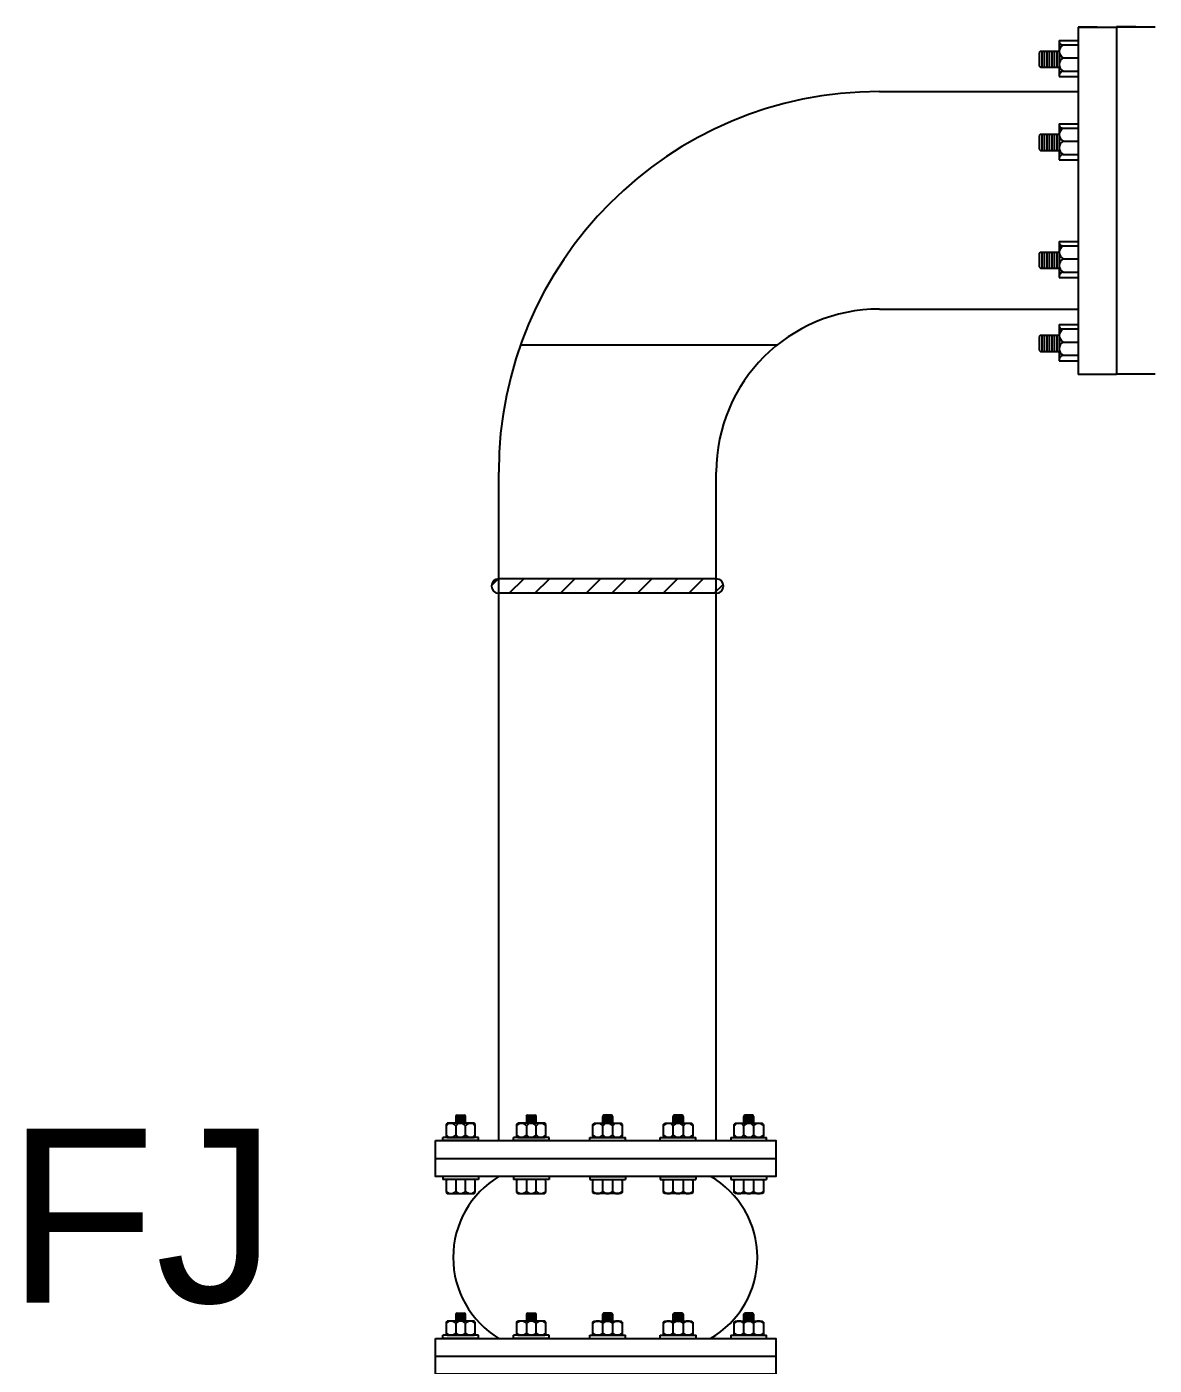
# Model space of a CAD drawing. Header units: inches. Extents: x 51172 to 63334, y -27893 to -10796.
# Drawn here: x 52227 to 53004, y -15551 to -14628 of the extents above; entities that cross this region are included whole.
import ezdxf

# ---------------------------------------------------------------- set-up
doc = ezdxf.new("R2010")
doc.units = ezdxf.units.IN
doc.header["$MEASUREMENT"] = 0
doc.styles.get("Standard").update_dxf_attribs({"font": 'arial.ttf'})

msp = doc.modelspace()

# ---------------------------------------------------------------- linework, layer by layer
for p, q in [((52951.43, -14628.67), (52964.73, -14628.67)), ((52951.43, -14628.67), (52951.43, -14868.2)), ((52964.73, -14628.67), (52951.43, -14628.67)), ((52964.73, -14628.67), (52978.04, -14628.67)), ((52991.35, -14628.49), (52978.04, -14628.49)), ((52978.04, -14628.49), (52991.35, -14628.49)), ((52978.04, -14628.49), (52978.04, -14868.02)), ((52991.35, -14628.49), (53004.66, -14628.49)), ((52925.58, -14645.27), (52924.72, -14646.13)), ((52924.72, -14646.13), (52924.72, -14655.58)), ((52925.58, -14645.27), (52938.55, -14645.27)), ((52926.44, -14645.27), (52926.44, -14656.44)), ((52926.44, -14645.27), (52926.44, -14656.44)), ((52928.15, -14645.27), (52928.15, -14656.44)), ((52928.15, -14645.27), (52928.15, -14656.44)), ((52928.15, -14645.27), (52928.15, -14656.44)), ((52929.87, -14645.27), (52929.87, -14656.44)), ((52931.59, -14645.27), (52931.59, -14656.44)), ((52933.3, -14645.27), (52933.3, -14656.44)), ((52935.02, -14645.27), (52935.02, -14656.44)), ((52936.74, -14645.27), (52936.74, -14656.44)), ((52938.55, -14637.95), (52951.43, -14637.95)), ((52938.55, -14637.95), (52938.55, -14662.84)), ((52941.16, -14640.93), (52951.43, -14640.93)), ((52924.72, -14655.58), (52925.58, -14656.44)), ((52941.16, -14650), (52951.43, -14650)), ((52925.58, -14656.44), (52938.55, -14656.44)), ((52938.55, -14662.84), (52951.43, -14662.84)), ((52941.16, -14659.08), (52951.43, -14659.08)), ((52814.45, -14673.13), (52951.43, -14673.13)), ((52938.55, -14695.33), (52951.43, -14695.33)), ((52938.55, -14695.33), (52938.55, -14720.23)), ((52941.16, -14698.31), (52951.43, -14698.31)), ((52925.58, -14702.65), (52924.72, -14703.51)), ((52924.72, -14703.51), (52924.72, -14712.97)), ((52925.58, -14702.65), (52938.55, -14702.65)), ((52926.44, -14702.65), (52926.44, -14713.83)), ((52926.44, -14702.65), (52926.44, -14713.83)), ((52928.15, -14702.65), (52928.15, -14713.83)), ((52928.15, -14702.65), (52928.15, -14713.83)), ((52928.15, -14702.65), (52928.15, -14713.83)), ((52929.87, -14702.65), (52929.87, -14713.83)), ((52931.59, -14702.65), (52931.59, -14713.83)), ((52933.3, -14702.65), (52933.3, -14713.83)), ((52935.02, -14702.65), (52935.02, -14713.83)), ((52936.74, -14702.65), (52936.74, -14713.83)), ((52941.16, -14707.39), (52951.43, -14707.39)), ((52924.72, -14712.97), (52925.58, -14713.83)), ((52925.58, -14713.83), (52938.55, -14713.83)), ((52941.16, -14716.47), (52951.43, -14716.47)), ((52938.55, -14720.23), (52951.43, -14720.23)), ((52925.58, -14783.8), (52924.72, -14784.66)), ((52924.72, -14784.66), (52924.72, -14794.12)), ((52925.58, -14783.8), (52938.55, -14783.8)), ((52926.44, -14783.8), (52926.44, -14794.98)), ((52926.44, -14783.8), (52926.44, -14794.98)), ((52928.15, -14783.8), (52928.15, -14794.98)), ((52928.15, -14783.8), (52928.15, -14794.98)), ((52928.15, -14783.8), (52928.15, -14794.98)), ((52929.87, -14783.8), (52929.87, -14794.98)), ((52931.59, -14783.8), (52931.59, -14794.98)), ((52933.3, -14783.8), (52933.3, -14794.98)), ((52935.02, -14783.8), (52935.02, -14794.98)), ((52936.74, -14783.8), (52936.74, -14794.98)), ((52938.55, -14776.49), (52951.43, -14776.49)), ((52938.55, -14776.49), (52938.55, -14801.38)), ((52941.16, -14779.46), (52951.43, -14779.46)), ((52941.16, -14788.54), (52951.43, -14788.54)), ((52924.72, -14794.12), (52925.58, -14794.98)), ((52925.58, -14794.98), (52938.55, -14794.98)), ((52938.55, -14801.38), (52951.43, -14801.38)), ((52941.16, -14797.62), (52951.43, -14797.62)), ((52814.45, -14823.13), (52951.43, -14823.13)), ((52938.55, -14833.87), (52951.43, -14833.87)), ((52938.55, -14833.87), (52938.55, -14858.76)), ((52941.16, -14836.84), (52951.43, -14836.84)), ((52743.74, -14848.13), (52566.96, -14848.13)), ((52925.58, -14841.18), (52924.72, -14842.04)), ((52924.72, -14842.04), (52924.72, -14851.5)), ((52925.58, -14841.18), (52938.55, -14841.18)), ((52926.44, -14841.18), (52926.44, -14852.36)), ((52926.44, -14841.18), (52926.44, -14852.36)), ((52928.15, -14841.18), (52928.15, -14852.36)), ((52928.15, -14841.18), (52928.15, -14852.36)), ((52928.15, -14841.18), (52928.15, -14852.36)), ((52929.87, -14841.18), (52929.87, -14852.36)), ((52931.59, -14841.18), (52931.59, -14852.36)), ((52933.3, -14841.18), (52933.3, -14852.36)), ((52935.02, -14841.18), (52935.02, -14852.36)), ((52936.74, -14841.18), (52936.74, -14852.36)), ((52941.16, -14845.92), (52951.43, -14845.92)), ((52924.72, -14851.5), (52925.58, -14852.36)), ((52925.58, -14852.36), (52938.55, -14852.36)), ((52941.16, -14855), (52951.43, -14855)), ((52938.55, -14858.76), (52951.43, -14858.76)), ((52978.04, -14867.84), (52991.35, -14867.84)), ((52991.35, -14867.84), (53004.66, -14867.84)), ((52951.43, -14868.02), (52964.73, -14868.02)), ((52964.73, -14868.02), (52978.04, -14868.02)), ((52551.95, -14943.13), (52551.95, -14935.63)), ((52701.95, -14943.13), (52701.95, -14935.63)), ((52551.95, -15396.5), (52551.95, -14943.13)), ((52701.95, -15396.5), (52701.95, -14943.13)), ((52701.95, -15009.13), (52551.95, -15009.13)), ((52701.95, -15019.13), (52551.95, -15019.13)), ((52712.07, -15394.27), (52712.07, -15396.5)), ((52712.08, -15530.68), (52712.08, -15532.9))]:
    msp.add_line(p, q)
at = {"linetype": 'Continuous'}
for p, q in [((52546.97, -15013.7), (52551.52, -15009.15)), ((52559.22, -15019.13), (52569.22, -15009.13)), ((52576.9, -15019.13), (52586.9, -15009.13)), ((52594.57, -15019.13), (52604.57, -15009.13)), ((52612.25, -15019.13), (52622.25, -15009.13)), ((52629.93, -15019.13), (52639.93, -15009.13)), ((52647.61, -15019.13), (52657.61, -15009.13)), ((52665.28, -15019.13), (52675.28, -15009.13)), ((52682.96, -15019.13), (52692.96, -15009.13)), ((52700.64, -15019.13), (52706.81, -15012.96)), ((52515.63, -15385.4), (52516.43, -15384.59)), ((52534.99, -15384.59), (52516.43, -15384.59)), ((52522.35, -15379.78), (52522.35, -15384.59)), ((52523.16, -15378.97), (52528.27, -15378.97)), ((52529.08, -15384.59), (52529.08, -15379.78)), ((52535.8, -15385.4), (52534.99, -15384.59)), ((52564.29, -15385.4), (52565.1, -15384.59)), ((52583.66, -15384.59), (52565.1, -15384.59)), ((52571.02, -15379.78), (52571.02, -15384.59)), ((52571.82, -15378.97), (52576.94, -15378.97)), ((52577.74, -15384.59), (52577.74, -15379.78)), ((52584.47, -15385.4), (52583.66, -15384.59)), ((52616.96, -15385.4), (52617.77, -15384.59)), ((52617.77, -15384.59), (52636.32, -15384.59)), ((52623.68, -15384.59), (52623.68, -15379.78)), ((52629.6, -15378.97), (52624.49, -15378.97)), ((52630.41, -15379.78), (52630.41, -15384.59)), ((52637.13, -15385.4), (52636.32, -15384.59)), ((52665.63, -15385.4), (52666.43, -15384.59)), ((52666.43, -15384.59), (52684.99, -15384.59)), ((52672.35, -15384.59), (52672.35, -15379.78)), ((52678.27, -15378.97), (52673.16, -15378.97)), ((52679.07, -15379.78), (52679.07, -15384.59)), ((52685.8, -15385.4), (52684.99, -15384.59)), ((52714.29, -15385.4), (52715.1, -15384.59)), ((52715.1, -15384.59), (52733.66, -15384.59)), ((52721.02, -15384.59), (52721.02, -15379.78)), ((52726.93, -15378.97), (52721.82, -15378.97)), ((52727.74, -15379.78), (52727.74, -15384.59)), ((52734.46, -15385.4), (52733.66, -15384.59)), ((52515.63, -15385.4), (52515.63, -15393.47)), ((52515.63, -15393.47), (52516.43, -15394.27)), ((52522.35, -15386.2), (52522.35, -15392.64)), ((52529.08, -15392.64), (52529.08, -15386.2)), ((52534.99, -15394.27), (52535.8, -15393.47)), ((52535.8, -15393.47), (52535.8, -15385.4)), ((52564.29, -15385.4), (52564.29, -15393.47)), ((52564.29, -15393.47), (52565.1, -15394.27)), ((52571.02, -15386.2), (52571.02, -15392.64)), ((52577.74, -15392.64), (52577.74, -15386.2)), ((52583.66, -15394.27), (52584.47, -15393.47)), ((52584.47, -15393.47), (52584.47, -15385.4)), ((52616.96, -15393.47), (52616.96, -15385.4)), ((52617.77, -15394.27), (52616.96, -15393.47)), ((52623.68, -15392.64), (52623.68, -15386.2)), ((52630.41, -15386.2), (52630.41, -15392.64)), ((52637.13, -15393.47), (52636.32, -15394.27)), ((52637.13, -15385.4), (52637.13, -15393.47)), ((52665.63, -15393.47), (52665.63, -15385.4)), ((52666.43, -15394.27), (52665.63, -15393.47)), ((52672.35, -15392.64), (52672.35, -15386.2)), ((52679.07, -15386.2), (52679.07, -15392.64)), ((52685.8, -15393.47), (52684.99, -15394.27)), ((52685.8, -15385.4), (52685.8, -15393.47)), ((52714.29, -15393.47), (52714.29, -15385.4)), ((52715.1, -15394.27), (52714.29, -15393.47)), ((52721.02, -15392.64), (52721.02, -15386.2)), ((52727.74, -15386.2), (52727.74, -15392.64)), ((52734.46, -15393.47), (52733.66, -15394.27)), ((52734.46, -15385.4), (52734.46, -15393.47)), ((52538.02, -15394.27), (52513.41, -15394.27)), ((52513.41, -15396.5), (52513.41, -15394.27)), ((52538.02, -15396.5), (52513.41, -15396.5)), ((52516.43, -15394.27), (52534.99, -15394.27)), ((52538.02, -15396.5), (52538.02, -15394.27)), ((52562.08, -15396.5), (52562.08, -15394.27)), ((52586.68, -15394.27), (52562.08, -15394.27)), ((52586.68, -15396.5), (52562.08, -15396.5)), ((52565.1, -15394.27), (52583.66, -15394.27)), ((52586.68, -15396.5), (52586.68, -15394.27)), ((52614.74, -15394.27), (52639.35, -15394.27)), ((52614.74, -15396.5), (52614.74, -15394.27)), ((52614.74, -15396.5), (52639.35, -15396.5)), ((52636.32, -15394.27), (52617.77, -15394.27)), ((52639.35, -15396.5), (52639.35, -15394.27)), ((52663.41, -15396.5), (52663.41, -15394.27)), ((52663.41, -15394.27), (52688.01, -15394.27)), ((52663.41, -15396.5), (52688.01, -15396.5)), ((52684.99, -15394.27), (52666.43, -15394.27)), ((52688.01, -15396.5), (52688.01, -15394.27)), ((52712.07, -15394.27), (52736.68, -15394.27)), ((52733.66, -15394.27), (52715.1, -15394.27)), ((52736.68, -15396.5), (52736.68, -15394.27)), ((52508.31, -15408.82), (52743.12, -15408.82)), ((52538.02, -15421.15), (52513.41, -15421.15)), ((52513.41, -15421.15), (52513.41, -15423.37)), ((52538.02, -15421.15), (52538.02, -15423.37)), ((52562.08, -15421.15), (52562.08, -15423.37)), ((52586.68, -15421.15), (52562.08, -15421.15)), ((52586.68, -15421.15), (52586.68, -15423.37)), ((52614.74, -15421.15), (52639.35, -15421.15)), ((52614.74, -15421.15), (52614.74, -15423.37)), ((52639.35, -15421.15), (52639.35, -15423.37)), ((52663.41, -15421.15), (52663.41, -15423.37)), ((52663.41, -15421.15), (52688.01, -15421.15)), ((52688.01, -15421.15), (52688.01, -15423.37)), ((52712.07, -15421.15), (52712.07, -15423.37)), ((52736.68, -15421.15), (52736.68, -15423.37)), ((52538.02, -15423.37), (52513.41, -15423.37)), ((52515.63, -15424.18), (52516.44, -15423.37)), ((52515.63, -15424.18), (52515.63, -15432.24)), ((52522.35, -15423.37), (52522.35, -15431.42)), ((52529.07, -15431.42), (52529.07, -15423.37)), ((52535.79, -15424.18), (52534.99, -15423.37)), ((52535.79, -15432.24), (52535.79, -15424.18)), ((52586.68, -15423.37), (52562.08, -15423.37)), ((52564.3, -15424.18), (52565.11, -15423.37)), ((52564.3, -15424.18), (52564.3, -15432.24)), ((52571.02, -15423.37), (52571.02, -15431.42)), ((52577.74, -15431.42), (52577.74, -15423.37)), ((52584.46, -15424.18), (52583.65, -15423.37)), ((52584.46, -15432.24), (52584.46, -15424.18)), ((52614.74, -15423.37), (52639.35, -15423.37)), ((52616.96, -15424.18), (52617.77, -15423.37)), ((52616.96, -15432.24), (52616.96, -15424.18)), ((52623.68, -15431.42), (52623.68, -15423.37)), ((52630.4, -15423.37), (52630.4, -15431.42)), ((52637.13, -15424.18), (52636.32, -15423.37)), ((52637.13, -15424.18), (52637.13, -15432.24)), ((52663.41, -15423.37), (52688.01, -15423.37)), ((52665.63, -15424.18), (52666.44, -15423.37)), ((52665.63, -15432.24), (52665.63, -15424.18)), ((52672.35, -15431.42), (52672.35, -15423.37)), ((52679.07, -15423.37), (52679.07, -15431.42)), ((52685.79, -15424.18), (52684.99, -15423.37)), ((52685.79, -15424.18), (52685.79, -15432.24)), ((52712.07, -15423.37), (52736.68, -15423.37)), ((52714.3, -15424.18), (52715.1, -15423.37)), ((52714.3, -15432.24), (52714.3, -15424.18)), ((52721.02, -15431.42), (52721.02, -15423.37)), ((52727.74, -15423.37), (52727.74, -15431.42)), ((52734.46, -15424.18), (52733.65, -15423.37)), ((52734.46, -15424.18), (52734.46, -15432.24)), ((52515.63, -15432.24), (52516.44, -15433.05)), ((52516.44, -15433.05), (52534.99, -15433.05)), ((52534.99, -15433.05), (52535.79, -15432.24)), ((52564.3, -15432.24), (52565.11, -15433.05)), ((52565.11, -15433.05), (52583.65, -15433.05)), ((52583.65, -15433.05), (52584.46, -15432.24)), ((52617.77, -15433.05), (52616.96, -15432.24)), ((52636.32, -15433.05), (52617.77, -15433.05)), ((52637.13, -15432.24), (52636.32, -15433.05)), ((52666.44, -15433.05), (52665.63, -15432.24)), ((52684.99, -15433.05), (52666.44, -15433.05)), ((52685.79, -15432.24), (52684.99, -15433.05)), ((52715.1, -15433.05), (52714.3, -15432.24)), ((52733.65, -15433.05), (52715.1, -15433.05)), ((52734.46, -15432.24), (52733.65, -15433.05)), ((52515.63, -15521.8), (52516.44, -15520.99)), ((52515.63, -15521.8), (52515.63, -15529.87)), ((52535, -15520.99), (52516.44, -15520.99)), ((52522.35, -15516.18), (52522.35, -15520.99)), ((52522.35, -15522.6), (52522.35, -15529.04)), ((52523.16, -15515.38), (52528.27, -15515.38)), ((52529.08, -15520.99), (52529.08, -15516.18)), ((52529.08, -15529.04), (52529.08, -15522.6)), ((52535.8, -15521.8), (52535, -15520.99)), ((52535.8, -15529.87), (52535.8, -15521.8)), ((52564.3, -15521.8), (52565.11, -15520.99)), ((52564.3, -15521.8), (52564.3, -15529.87)), ((52583.66, -15520.99), (52565.11, -15520.99)), ((52571.02, -15516.18), (52571.02, -15520.99)), ((52571.02, -15522.6), (52571.02, -15529.04)), ((52571.83, -15515.38), (52576.94, -15515.38)), ((52577.75, -15520.99), (52577.75, -15516.18)), ((52577.75, -15529.04), (52577.75, -15522.6)), ((52584.47, -15521.8), (52583.66, -15520.99)), ((52584.47, -15529.87), (52584.47, -15521.8)), ((52616.96, -15521.8), (52617.77, -15520.99)), ((52616.96, -15529.87), (52616.96, -15521.8)), ((52617.77, -15520.99), (52636.33, -15520.99)), ((52623.69, -15520.99), (52623.69, -15516.18)), ((52623.69, -15529.04), (52623.69, -15522.6)), ((52629.6, -15515.38), (52624.49, -15515.38)), ((52630.41, -15516.18), (52630.41, -15520.99)), ((52630.41, -15522.6), (52630.41, -15529.04)), ((52637.13, -15521.8), (52636.33, -15520.99)), ((52637.13, -15521.8), (52637.13, -15529.87)), ((52665.63, -15521.8), (52666.44, -15520.99)), ((52665.63, -15529.87), (52665.63, -15521.8)), ((52666.44, -15520.99), (52684.99, -15520.99)), ((52672.35, -15520.99), (52672.35, -15516.18)), ((52672.35, -15529.04), (52672.35, -15522.6)), ((52678.27, -15515.38), (52673.16, -15515.38)), ((52679.08, -15516.18), (52679.08, -15520.99)), ((52679.08, -15522.6), (52679.08, -15529.04)), ((52685.8, -15521.8), (52684.99, -15520.99)), ((52685.8, -15521.8), (52685.8, -15529.87)), ((52714.3, -15521.8), (52715.1, -15520.99)), ((52714.3, -15529.87), (52714.3, -15521.8)), ((52715.1, -15520.99), (52733.66, -15520.99)), ((52721.02, -15520.99), (52721.02, -15516.18)), ((52721.02, -15529.04), (52721.02, -15522.6)), ((52726.94, -15515.38), (52721.83, -15515.38)), ((52727.74, -15516.18), (52727.74, -15520.99)), ((52727.74, -15522.6), (52727.74, -15529.04)), ((52734.47, -15521.8), (52733.66, -15520.99)), ((52734.47, -15521.8), (52734.47, -15529.87)), ((52538.02, -15530.68), (52513.41, -15530.68)), ((52513.41, -15532.9), (52513.41, -15530.68)), ((52515.63, -15529.87), (52516.44, -15530.68)), ((52516.44, -15530.68), (52535, -15530.68)), ((52535, -15530.68), (52535.8, -15529.87)), ((52538.02, -15532.9), (52538.02, -15530.68)), ((52562.08, -15532.9), (52562.08, -15530.68)), ((52586.69, -15530.68), (52562.08, -15530.68)), ((52564.3, -15529.87), (52565.11, -15530.68)), ((52565.11, -15530.68), (52583.66, -15530.68)), ((52583.66, -15530.68), (52584.47, -15529.87)), ((52586.69, -15532.9), (52586.69, -15530.68)), ((52614.74, -15530.68), (52639.35, -15530.68)), ((52614.74, -15532.9), (52614.74, -15530.68)), ((52617.77, -15530.68), (52616.96, -15529.87)), ((52636.33, -15530.68), (52617.77, -15530.68)), ((52637.13, -15529.87), (52636.33, -15530.68)), ((52639.35, -15532.9), (52639.35, -15530.68)), ((52663.41, -15532.9), (52663.41, -15530.68)), ((52663.41, -15530.68), (52688.02, -15530.68)), ((52666.44, -15530.68), (52665.63, -15529.87)), ((52684.99, -15530.68), (52666.44, -15530.68)), ((52685.8, -15529.87), (52684.99, -15530.68)), ((52688.02, -15532.9), (52688.02, -15530.68)), ((52712.08, -15530.68), (52736.69, -15530.68)), ((52715.1, -15530.68), (52714.3, -15529.87)), ((52733.66, -15530.68), (52715.1, -15530.68)), ((52734.47, -15529.87), (52733.66, -15530.68)), ((52736.69, -15532.9), (52736.69, -15530.68)), ((52538.02, -15532.9), (52513.41, -15532.9)), ((52586.69, -15532.9), (52562.08, -15532.9)), ((52614.74, -15532.9), (52639.35, -15532.9)), ((52663.41, -15532.9), (52688.02, -15532.9)), ((52508.31, -15545.23), (52743.12, -15545.23))]:
    msp.add_line(p, q, dxfattribs=at)
for points in [[(52508.31, -15396.5), (52743.12, -15396.5), (52743.12, -15421.15), (52508.31, -15421.15)], [(52508.31, -15532.9), (52743.12, -15532.9), (52743.12, -15557.55), (52508.31, -15557.55)]]:
    msp.add_lwpolyline(points, close=True, dxfattribs=at)
for centre, radius, start, end in [((52940.68, -14638.71), 2.26, 160.39928, 282.13373), ((52943.8, -14645.46), 5.25, 120.15978, 239.84022), ((52943.79, -14654.54), 5.25, 120.12104, 239.87896), ((52941.61, -14662.18), 3.13, 98.31764, 192.18536), ((52814.45, -14935.63), 262.5, 90, 180), ((52940.68, -14696.09), 2.26, 160.39928, 282.13373), ((52943.8, -14702.85), 5.25, 120.15978, 239.84022), ((52943.79, -14711.93), 5.25, 120.12104, 239.87896), ((52941.61, -14719.57), 3.13, 98.31764, 192.18536), ((52940.68, -14777.25), 2.26, 160.39928, 282.13373), ((52943.8, -14784), 5.25, 120.15978, 239.84022), ((52943.79, -14793.08), 5.25, 120.12104, 239.87896), ((52941.61, -14800.72), 3.13, 98.31764, 192.18536), ((52814.45, -14935.63), 112.5, 90, 180), ((52940.68, -14834.63), 2.26, 160.39928, 282.13373), ((52943.8, -14841.38), 5.25, 120.15978, 239.84022), ((52943.79, -14850.46), 5.25, 120.12104, 239.87896), ((52941.61, -14858.1), 3.13, 98.31764, 192.18536), ((52551.95, -15014.13), 5, 90, 270), ((52701.95, -15014.13), 5, 270, 90), ((52585.86, -15477.02), 65.29, 121.15663, 238.84736), ((52665.91, -15477.03), 64.44, 299.88263, 60.12135)]:
    msp.add_arc(centre, radius, start, end)
for centre, radius, start, end in [((52518.99, -15388.96), 4.35, 39.38487, 140.61513), ((52523.16, -15379.78), 0.807, 90, 180), ((52522.9, -15396.87), 16.84, 68.48244, 91.85934), ((52525.71, -15388.96), 4.35, 39.38487, 140.61513), ((52522.9, -15396.87), 16.04, 67.3413, 91.85934), ((52522.9, -15396.87), 15.23, 66.06807, 91.85934), ((52522.9, -15396.87), 14.42, 64.63744, 91.85934), ((52522.9, -15396.87), 13.62, 64.36191, 91.85934), ((52522.9, -15396.87), 12.81, 73.4025, 91.85934), ((52522.9, -15396.87), 17.65, 69.51152, 91.03832), ((52528.27, -15379.78), 0.807, 0, 90), ((52532.44, -15388.96), 4.35, 39.38487, 140.61513), ((52567.66, -15388.96), 4.35, 39.38487, 140.61513), ((52571.82, -15379.78), 0.807, 90, 180), ((52571.56, -15396.87), 16.84, 68.48244, 91.85934), ((52574.38, -15388.96), 4.35, 39.38487, 140.61513), ((52571.56, -15396.87), 16.04, 67.3413, 91.85934), ((52571.56, -15396.87), 15.23, 66.06807, 91.85934), ((52571.56, -15396.87), 14.42, 64.63744, 91.85934), ((52571.56, -15396.87), 13.62, 64.36191, 91.85934), ((52571.56, -15396.87), 12.81, 73.4025, 91.85934), ((52571.56, -15396.87), 17.65, 69.51152, 91.03832), ((52576.94, -15379.78), 0.807, 0, 90), ((52581.1, -15388.96), 4.35, 39.38487, 140.61513), ((52620.32, -15388.96), 4.35, 39.38487, 140.61513), ((52624.49, -15379.78), 0.807, 90, 180), ((52629.86, -15396.87), 17.65, 88.96168, 110.48848), ((52629.86, -15396.87), 16.84, 88.14066, 111.51756), ((52629.86, -15396.87), 16.04, 88.14066, 112.6587), ((52629.86, -15396.87), 15.23, 88.14066, 113.93193), ((52629.86, -15396.87), 14.42, 88.14066, 115.36256), ((52627.04, -15388.96), 4.35, 39.38487, 140.61513), ((52629.86, -15396.87), 13.62, 88.14066, 115.63809), ((52629.86, -15396.87), 12.81, 88.14066, 106.5975), ((52629.6, -15379.78), 0.807, 0, 90), ((52633.77, -15388.96), 4.35, 39.38487, 140.61513), ((52668.99, -15388.96), 4.35, 39.38487, 140.61513), ((52673.16, -15379.78), 0.807, 90, 180), ((52678.53, -15396.87), 17.65, 88.96168, 110.48848), ((52678.53, -15396.87), 16.84, 88.14066, 111.51756), ((52678.53, -15396.87), 16.04, 88.14066, 112.6587), ((52678.53, -15396.87), 15.23, 88.14066, 113.93193), ((52678.53, -15396.87), 14.42, 88.14066, 115.36256), ((52675.71, -15388.96), 4.35, 39.38487, 140.61513), ((52678.53, -15396.87), 13.62, 88.14066, 115.63809), ((52678.53, -15396.87), 12.81, 88.14066, 106.5975), ((52678.27, -15379.78), 0.807, 0, 90), ((52682.43, -15388.96), 4.35, 39.38487, 140.61513), ((52717.65, -15388.96), 4.35, 39.38487, 140.61513), ((52721.82, -15379.78), 0.807, 90, 180), ((52727.19, -15396.87), 17.65, 88.96168, 110.48848), ((52727.19, -15396.87), 16.84, 88.14066, 111.51756), ((52727.19, -15396.87), 16.04, 88.14066, 112.6587), ((52727.19, -15396.87), 15.23, 88.14066, 113.93193), ((52727.19, -15396.87), 14.42, 88.14066, 115.36256), ((52724.38, -15388.96), 4.35, 39.38487, 140.61513), ((52727.19, -15396.87), 13.62, 88.14066, 115.63809), ((52727.19, -15396.87), 12.81, 88.14066, 106.5975), ((52726.93, -15379.78), 0.807, 0, 90), ((52731.1, -15388.96), 4.35, 39.38487, 140.61513), ((52518.99, -15389.88), 4.35, 219.38487, 320.61513), ((52525.71, -15389.88), 4.35, 219.38487, 320.61513), ((52532.44, -15389.88), 4.35, 219.38487, 320.61513), ((52567.66, -15389.88), 4.35, 219.38487, 320.61513), ((52574.38, -15389.88), 4.35, 219.38487, 320.61513), ((52581.1, -15389.88), 4.35, 219.38487, 320.61513), ((52620.32, -15389.88), 4.35, 219.38487, 320.61513), ((52627.04, -15389.88), 4.35, 219.38487, 320.61513), ((52633.77, -15389.88), 4.35, 219.38487, 320.61513), ((52668.99, -15389.88), 4.35, 219.38487, 320.61513), ((52675.71, -15389.88), 4.35, 219.38487, 320.61513), ((52682.43, -15389.88), 4.35, 219.38487, 320.61513), ((52717.65, -15389.88), 4.35, 219.38487, 320.61513), ((52724.38, -15389.88), 4.35, 219.38487, 320.61513), ((52731.1, -15389.88), 4.35, 219.38487, 320.61513), ((52518.99, -15428.66), 4.35, 219.38487, 320.61513), ((52525.71, -15428.66), 4.35, 219.38487, 320.61513), ((52532.43, -15428.66), 4.35, 219.38487, 320.61513), ((52567.66, -15428.66), 4.35, 219.38487, 320.61513), ((52574.38, -15428.66), 4.35, 219.38487, 320.61513), ((52581.1, -15428.66), 4.35, 219.38487, 320.61513), ((52620.32, -15428.66), 4.35, 219.38487, 320.61513), ((52627.04, -15428.66), 4.35, 219.38487, 320.61513), ((52633.76, -15428.66), 4.35, 219.38487, 320.61513), ((52668.99, -15428.66), 4.35, 219.38487, 320.61513), ((52675.71, -15428.66), 4.35, 219.38487, 320.61513), ((52682.43, -15428.66), 4.35, 219.38487, 320.61513), ((52717.66, -15428.66), 4.35, 219.38487, 320.61513), ((52724.38, -15428.66), 4.35, 219.38487, 320.61513), ((52731.1, -15428.66), 4.35, 219.38487, 320.61513), ((52518.99, -15525.36), 4.35, 39.38487, 140.61513), ((52523.16, -15516.18), 0.807, 90, 180), ((52522.9, -15533.27), 16.84, 68.48244, 91.85934), ((52525.72, -15525.36), 4.35, 39.38487, 140.61513), ((52522.9, -15533.27), 16.04, 67.3413, 91.85934), ((52522.9, -15533.27), 15.23, 66.06807, 91.85934), ((52522.9, -15533.27), 14.42, 64.63744, 91.85934), ((52522.9, -15533.27), 13.62, 64.36191, 91.85934), ((52522.9, -15533.27), 12.81, 73.4025, 91.85934), ((52522.9, -15533.27), 17.65, 69.51152, 91.03832), ((52528.27, -15516.18), 0.807, 0, 90), ((52532.44, -15525.36), 4.35, 39.38487, 140.61513), ((52567.66, -15525.36), 4.35, 39.38487, 140.61513), ((52571.83, -15516.18), 0.807, 90, 180), ((52571.57, -15533.27), 16.84, 68.48244, 91.85934), ((52574.38, -15525.36), 4.35, 39.38487, 140.61513), ((52571.57, -15533.27), 16.04, 67.3413, 91.85934), ((52571.57, -15533.27), 15.23, 66.06807, 91.85934), ((52571.57, -15533.27), 14.42, 64.63744, 91.85934), ((52571.57, -15533.27), 13.62, 64.36191, 91.85934), ((52571.57, -15533.27), 12.81, 73.4025, 91.85934), ((52571.57, -15533.27), 17.65, 69.51152, 91.03832), ((52576.94, -15516.18), 0.807, 0, 90), ((52581.11, -15525.36), 4.35, 39.38487, 140.61513), ((52620.32, -15525.36), 4.35, 39.38487, 140.61513), ((52624.49, -15516.18), 0.807, 90, 180), ((52629.86, -15533.27), 17.65, 88.96168, 110.48848), ((52629.86, -15533.27), 16.84, 88.14066, 111.51756), ((52629.86, -15533.27), 16.04, 88.14066, 112.6587), ((52629.86, -15533.27), 15.23, 88.14066, 113.93193), ((52629.86, -15533.27), 14.42, 88.14066, 115.36256), ((52627.05, -15525.36), 4.35, 39.38487, 140.61513), ((52629.86, -15533.27), 13.62, 88.14066, 115.63809), ((52629.86, -15533.27), 12.81, 88.14066, 106.5975), ((52629.6, -15516.18), 0.807, 0, 90), ((52633.77, -15525.36), 4.35, 39.38487, 140.61513), ((52668.99, -15525.36), 4.35, 39.38487, 140.61513), ((52673.16, -15516.18), 0.807, 90, 180), ((52678.53, -15533.27), 17.65, 88.96168, 110.48848), ((52678.53, -15533.27), 16.84, 88.14066, 111.51756), ((52678.53, -15533.27), 16.04, 88.14066, 112.6587), ((52678.53, -15533.27), 15.23, 88.14066, 113.93193), ((52678.53, -15533.27), 14.42, 88.14066, 115.36256), ((52675.72, -15525.36), 4.35, 39.38487, 140.61513), ((52678.53, -15533.27), 13.62, 88.14066, 115.63809), ((52678.53, -15533.27), 12.81, 88.14066, 106.5975), ((52678.27, -15516.18), 0.807, 0, 90), ((52682.44, -15525.36), 4.35, 39.38487, 140.61513), ((52717.66, -15525.36), 4.35, 39.38487, 140.61513), ((52721.83, -15516.18), 0.807, 90, 180), ((52727.2, -15533.27), 17.65, 88.96168, 110.48848), ((52727.2, -15533.27), 16.84, 88.14066, 111.51756), ((52727.2, -15533.27), 16.04, 88.14066, 112.6587), ((52727.2, -15533.27), 15.23, 88.14066, 113.93193), ((52727.2, -15533.27), 14.42, 88.14066, 115.36256), ((52724.38, -15525.36), 4.35, 39.38487, 140.61513), ((52727.2, -15533.27), 13.62, 88.14066, 115.63809), ((52727.2, -15533.27), 12.81, 88.14066, 106.5975), ((52726.94, -15516.18), 0.807, 0, 90), ((52731.11, -15525.36), 4.35, 39.38487, 140.61513), ((52518.99, -15526.28), 4.35, 219.38487, 320.61513), ((52525.72, -15526.28), 4.35, 219.38487, 320.61513), ((52532.44, -15526.28), 4.35, 219.38487, 320.61513), ((52567.66, -15526.28), 4.35, 219.38487, 320.61513), ((52574.38, -15526.28), 4.35, 219.38487, 320.61513), ((52581.11, -15526.28), 4.35, 219.38487, 320.61513), ((52620.32, -15526.28), 4.35, 219.38487, 320.61513), ((52627.05, -15526.28), 4.35, 219.38487, 320.61513), ((52633.77, -15526.28), 4.35, 219.38487, 320.61513), ((52668.99, -15526.28), 4.35, 219.38487, 320.61513), ((52675.72, -15526.28), 4.35, 219.38487, 320.61513), ((52682.44, -15526.28), 4.35, 219.38487, 320.61513), ((52717.66, -15526.28), 4.35, 219.38487, 320.61513), ((52724.38, -15526.28), 4.35, 219.38487, 320.61513), ((52731.11, -15526.28), 4.35, 219.38487, 320.61513)]:
    msp.add_arc(centre, radius, start, end, dxfattribs=at)

# ---------------------------------------------------------------- texts
msp.add_text('FJ', height=120).set_placement((52212.78, -15508.16))

doc.saveas('drawing.dxf')
